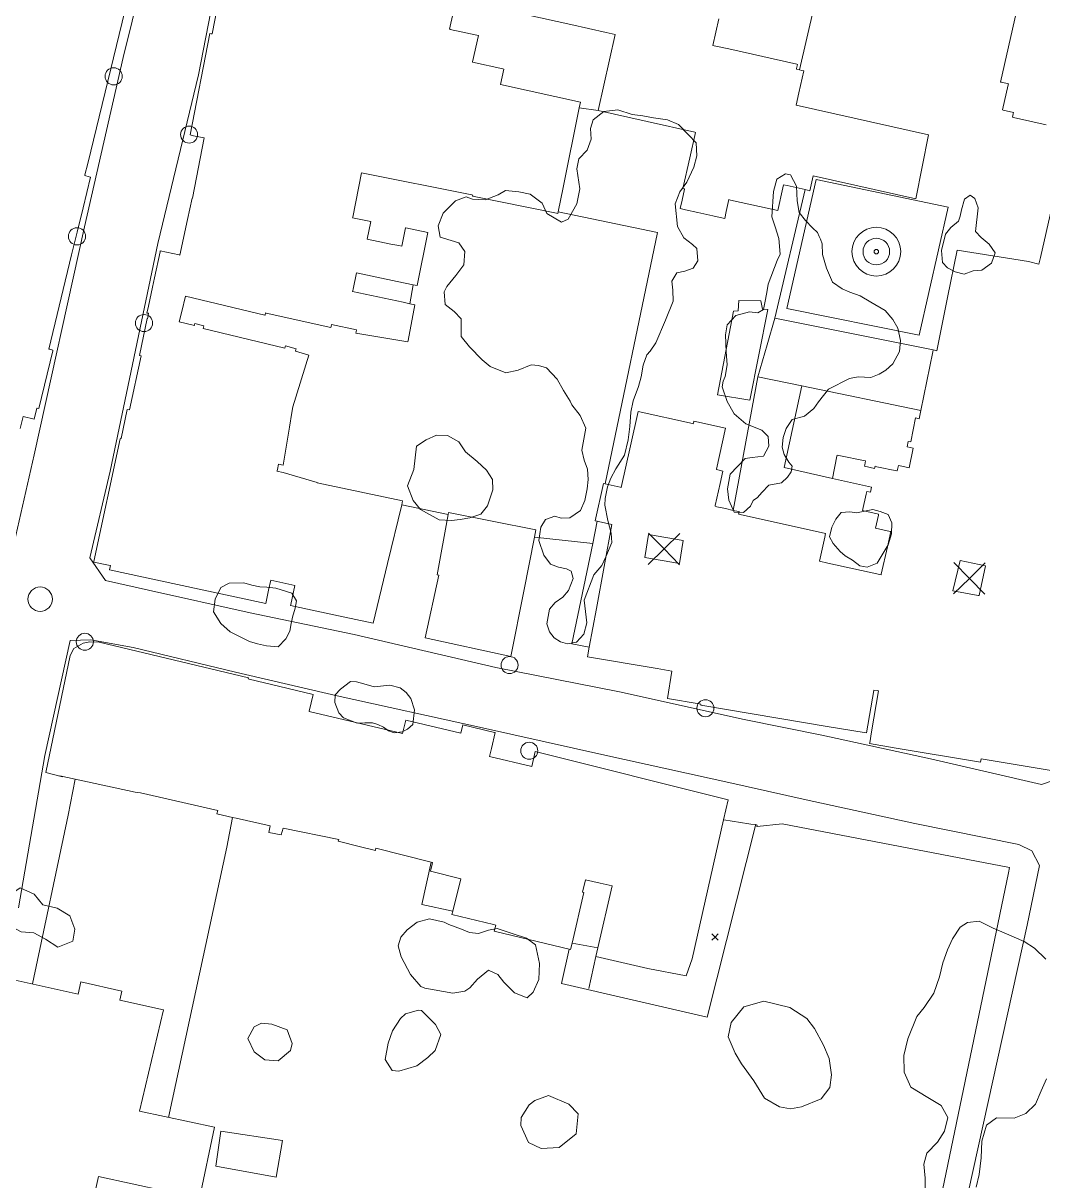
# Model space of a CAD drawing. Header units: metres. Extents: x 4652992 to 4879070, y 2074171 to 2309877.
# Drawn here: x 4653919.9 to 4654011.9, y 2307374.6 to 2307479.1 of the extents above; entities that cross this region are included whole.
import ezdxf

# ---------------------------------------------------------------- set-up
doc = ezdxf.new("R2010")
doc.units = ezdxf.units.M
doc.header["$MEASUREMENT"] = 0
doc.layers.get('0').update_dxf_attribs({"color": 4, "lineweight": 0})
for name, color, linetype, lineweight in [('Level 18', 5, 'Continuous', 0), ('Level 30', 5, 'Continuous', 0), ('Level 34', 4, 'Continuous', 0), ('Level 35', 4, 'Continuous', 0), ('Level 37', 3, 'Continuous', 0), ('Level 38', 3, 'Continuous', 0), ('Level 39', 9, 'Continuous', 0), ('Level 40', 1, 'Continuous', 0), ('Level 45', 9, 'Continuous', 0), ('Level 61', 4, 'Continuous', 0), ('Level 62', 4, 'Continuous', 0), ('Level 63', 3, 'Continuous', 0)]:
    doc.layers.add(name, color=color, linetype=linetype, lineweight=lineweight)

# ---------------------------------------------------------------- blocks, each defined once
blk = doc.blocks.new('POSTE')
at = {"color": 0, "linetype": 'ByBlock', "lineweight": -2}
blk.add_circle((0, 0), 0.770001, dxfattribs=at)
blk = doc.blocks.new('ANTENA')
at = {"color": 0, "linetype": 'ByBlock', "lineweight": -2, "ltscale": 10}
for radius in [2.2, 1.199999999999999, 0.2]:
    blk.add_circle((0, 0), radius, dxfattribs=at)
blk = doc.blocks.new('AL')
at = {"color": 0, "linetype": 'ByBlock', "lineweight": -2, "ltscale": 10}
blk.add_circle((0, 0), 1.100002, dxfattribs=at)
blk = doc.blocks.new('COTA')
at = {"color": 0, "linetype": 'ByBlock', "lineweight": -2, "ltscale": 10}
for p, q in [((-1.408457, 1.419522), (0, 0)), ((1.419522, 1.408457), (0, 0)), ((0, 0), (-1.419522, -1.408457)), ((0, 0), (1.408457, -1.419522))]:
    blk.add_line(p, q, dxfattribs=at)

msp = doc.modelspace()

# ---------------------------------------------------------------- linework, layer by layer
at = {"layer": 'Level 18', "color": 30}
for points in [[(4653931.397708, 2307485.929997, 1389.789232), (4653928.926415, 2307475.945988, 1390.143468), (4653925.448042, 2307460.675354, 1390.826048), (4653920.900483, 2307440.12224, 1391.665603), (4653918.941139, 2307431.514397, 1391.984392)], [(4653937.711984, 2307484.621246, 1389.783622), (4653935.70379, 2307474.392842, 1390.205478), (4653932.033229, 2307459.184622, 1390.870061), (4653927.740864, 2307438.634799, 1391.778289), (4653925.92067, 2307430.81043, 1392.021876), (4653927.342328, 2307428.779198, 1392.221377), (4653931.216917, 2307427.917189, 1392.535972), (4653940.380339, 2307425.863214, 1393.12295), (4653949.742442, 2307423.922995, 1393.486711), (4653962.514105, 2307420.931837, 1393.821384), (4653973.688264, 2307418.724735, 1393.857228), (4653984.920999, 2307416.251751, 1394.121351), (4653991.933311, 2307414.825622, 1394.219277), (4654001.713485, 2307412.702969, 1393.860265), (4654011.731055, 2307410.38208, 1393.680017), (4654013.571122, 2307411.005296, 1393.717704)], [(4654011.548126, 2307403.068242, 1394.130382), (4654010.870817, 2307404.393386, 1394.007417), (4654009.692147, 2307404.953081, 1394.036957), (4654000.32098, 2307406.866745, 1394.177976), (4653990.496069, 2307408.999108, 1394.309208), (4653983.545591, 2307410.551539, 1394.279273), (4653972.34733, 2307413.016934, 1394.044099), (4653961.041295, 2307415.552701, 1393.809771), (4653948.230826, 2307418.374532, 1393.60998), (4653939.039053, 2307420.525751, 1393.19598), (4653929.834811, 2307422.728006, 1392.618917), (4653926.003743, 2307423.434124, 1392.318595), (4653924.15043, 2307423.380876, 1392.278229), (4653921.861177, 2307412.98921, 1392.718623), (4653919.468683, 2307399.25937, 1393.285273)], [(4653993.06986, 2307317.732683, 1399.029663), (4653997.882727, 2307341.202971, 1397.629663), (4654004.257331, 2307369.598444, 1396.017163), (4654010.442095, 2307397.686935, 1394.304663), (4654011.548126, 2307403.068242, 1394.017163)]]:
    msp.add_polyline3d(points, dxfattribs=at)
at = {"layer": 'Level 30', "color": 1, "flags": 128}
for points, elevation in [([(4653979.431054, 2307432.386243), (4653976.302173, 2307432.919217), (4653975.951104, 2307430.858227), (4653979.079985, 2307430.325253), (4653979.431054, 2307432.386243)], 1395.7426), ([(4654004.408017, 2307430.575178), (4654003.747924, 2307427.846869), (4654006.02718, 2307427.415994), (4654006.098047, 2307427.413218), (4654006.678447, 2307430.098226), (4654004.408017, 2307430.575178)], 1395.2)]:
    msp.add_lwpolyline(points, dxfattribs=dict(at, elevation=elevation))
at = {"layer": 'Level 30', "color": 1}
for points in [[(4653930.132592, 2307484.504705, 1392.2515), (4653925.724941, 2307466.387581, 1393.0519), (4653925.474675, 2307465.358896, 1393.0974), (4653925.460317, 2307465.299876, 1393.1), (4653925.858542, 2307465.202993, 1393.1), (4653925.984241, 2307465.172413, 1393.1), (4653925.309119, 2307462.397405, 1393.2073), (4653924.77434, 2307460.199261, 1393.2924), (4653924.275286, 2307458.147956, 1393.3717), (4653922.210279, 2307449.659995, 1393.7), (4653922.310185, 2307449.635689, 1393.7262), (4653922.591396, 2307449.567274, 1393.8), (4653922.574655, 2307449.49846, 1393.8), (4653921.311326, 2307444.3057, 1393.8), (4653921.309597, 2307444.298593, 1393.8), (4653921.166318, 2307444.333451, 1393.8877), (4653921.146162, 2307444.338354, 1393.9), (4653920.900351, 2307443.327979, 1394.1), (4653919.905688, 2307443.569967, 1399.4), (4653919.646689, 2307442.505384, 1399.4)], [(4654012.144858, 2307469.87805, 1393.6503), (4654009.207547, 2307470.543701, 1393.5463), (4654009.105223, 2307470.56689, 1393.5426), (4654009.176817, 2307470.882811, 1393.5426), (4654009.204994, 2307471.007151, 1393.5426), (4654008.279693, 2307471.216842, 1393.4481), (4654008.226418, 2307471.228915, 1393.4426), (4654008.737654, 2307473.484837, 1393.4426), (4654008.75749, 2307473.572368, 1393.4426), (4654008.121887, 2307473.716408, 1393.4426), (4654008.034471, 2307473.736218, 1393.4426), (4654010.420998, 2307484.267215, 1393.4426)], [(4653958.907751, 2307481.008222, 1393.1426), (4653958.468081, 2307479.040076, 1393.1426), (4653958.349358, 2307478.508625, 1393.1426), (4653958.395598, 2307478.498296, 1393.1391), (4653958.421758, 2307478.492452, 1393.1371), (4653960.800811, 2307477.960988, 1392.9541), (4653960.949966, 2307477.927668, 1392.9426), (4653960.420267, 2307475.556511, 1393.4382), (4653960.415573, 2307475.535502, 1393.4426), (4653963.166718, 2307474.920916, 1393.3458), (4653963.25551, 2307474.901081, 1393.3426), (4653962.949275, 2307473.530246, 1396.0961), (4653970.146998, 2307471.922325, 1396.0426), (4653970.044463, 2307471.412764, 1396.0426), (4653968.596174, 2307464.2153, 1396.0426), (4653968.157389, 2307462.034701, 1396.0426), (4653968.127768, 2307461.887496, 1396.0426), (4653967.986899, 2307461.915842, 1396.0445), (4653960.432418, 2307463.43597, 1396.1426), (4653960.453769, 2307463.542075, 1393.8426), (4653960.364035, 2307463.560131, 1393.8373), (4653950.423697, 2307465.560347, 1393.2426), (4653949.618941, 2307461.561005, 1393.2426), (4653949.607553, 2307461.504407, 1393.2426), (4653951.247988, 2307461.174316, 1393.0426), (4653950.922681, 2307459.55766, 1393.1426), (4653953.047508, 2307459.130098, 1393.3459), (4653953.768913, 2307458.984935, 1393.4149), (4653954.058464, 2307458.926671, 1393.4426), (4653954.150689, 2307459.384998, 1393.4426), (4653954.392693, 2307460.587666, 1393.4426), (4653954.406244, 2307460.584939, 1393.444), (4653956.403999, 2307460.182947, 1393.6426), (4653955.437486, 2307455.379731, 1393.6426), (4653955.076347, 2307455.455162, 1393.636013), (4653953.63382, 2307455.756459, 1393.6097), (4653949.964163, 2307456.522931, 1393.5426), (4653949.659632, 2307455.064917, 1393.8878), (4653949.631249, 2307454.929029, 1393.92), (4653949.611278, 2307454.833413, 1393.9426), (4653954.167902, 2307453.881682, 1394.0517), (4653954.776272, 2307453.738661, 1394.0796), (4653955.220722, 2307453.634182, 1394.0426), (4653954.608227, 2307450.41738, 1394.0426), (4653954.586218, 2307450.301818, 1394.0426), (4653949.896948, 2307451.095974, 1393.9426), (4653949.92247, 2307451.220731, 1393.8983), (4653949.954564, 2307451.377609, 1393.8426), (4653947.706421, 2307451.877395, 1394.1426), (4653947.665373, 2307451.692751, 1394.1426), (4653947.646622, 2307451.608407, 1394.1426), (4653941.828817, 2307452.901766, 1394.9321), (4653941.751644, 2307452.918922, 1394.9426), (4653941.711354, 2307452.751417, 1394.9426), (4653941.702371, 2307452.714068, 1394.9426), (4653934.538564, 2307454.43718, 1393.9426), (4653934.201589, 2307453.036216, 1393.9426), (4653933.980725, 2307452.117976, 1393.9426), (4653935.344005, 2307451.790066, 1395.7426), (4653935.354566, 2307451.833974, 1395.7426), (4653935.382123, 2307451.948539, 1395.7426), (4653936.198, 2307451.752296, 1395.7426), (4653936.196398, 2307451.745636, 1395.7426), (4653936.141131, 2307451.515866, 1395.7426), (4653943.506149, 2307449.744356, 1395.5426), (4653943.537686, 2307449.84883, 1395.5426), (4653943.570543, 2307449.957677, 1395.5426), (4653944.512883, 2307449.673219, 1395.5426), (4653944.494841, 2307449.613451, 1395.5426), (4653944.450818, 2307449.467613, 1395.5426), (4653945.661665, 2307449.102102, 1395.6), (4653944.231856, 2307444.455784, 1394.5426), (4653944.140035, 2307443.938509, 1394.5426), (4653943.906311, 2307442.621809, 1394.5426), (4653943.359344, 2307439.178637, 1395), (4653942.938131, 2307439.277935, 1395.0426), (4653942.826498, 2307438.804399, 1395.0426), (4653942.797891, 2307438.683052, 1395.0426), (4653942.791147, 2307438.654442, 1395.0426), (4653943.336485, 2307438.525882, 1395.0426), (4653946.41696, 2307437.626952, 1395.0426), (4653946.410954, 2307437.598571, 1396.2426), (4653954.12053, 2307435.96713, 1396.3), (4653954.036642, 2307435.619887, 1396.298449), (4653952.751623, 2307430.300706, 1396.2747), (4653951.455787, 2307424.936755, 1396.2507), (4653948.353354, 2307425.602293, 1396.2891), (4653944.024321, 2307426.530962, 1396.3426), (4653944.043986, 2307426.62263, 1396.287), (4653944.412748, 2307428.341631, 1395.2426), (4653942.231182, 2307428.809623, 1395.2426), (4653942.040648, 2307427.921444, 1395.1579), (4653941.781415, 2307426.713016, 1395.0426), (4653933.829071, 2307428.418963, 1395.0426), (4653927.693821, 2307429.735105, 1395.0426), (4653927.777358, 2307430.124517, 1394.6426), (4653927.607998, 2307430.160849, 1394.6426), (4653926.277573, 2307430.446253, 1394.6426), (4653926.289568, 2307430.502166, 1394.6426), (4653928.662798, 2307441.565076, 1394.7426), (4653928.671601, 2307441.606113, 1394.7426), (4653928.675502, 2307441.605276, 1394.7019), (4653928.729025, 2307441.593794, 1394.1426), (4653929.290235, 2307444.209902, 1394.1426), (4653929.483819, 2307444.168374, 1394.1426), (4653930.531121, 2307449.050413, 1394.1426), (4653930.381367, 2307449.082538, 1394.1426), (4653931.093348, 2307452.401469, 1394.1426), (4653931.114357, 2307452.396962, 1393.1426), (4653931.217073, 2307452.875774, 1393.1426), (4653931.163352, 2307452.887298, 1393.1426), (4653931.064278, 2307452.908552, 1393.1426), (4653931.195262, 2307453.519139, 1393.1426), (4653931.566492, 2307455.249644, 1393.1426), (4653931.746262, 2307456.087648, 1393.1426), (4653932.250101, 2307458.436315, 1393.1426), (4653932.265102, 2307458.506244, 1393.1426), (4653933.967559, 2307458.14103, 1393.8149), (4653934.037843, 2307458.125953, 1393.8426), (4653934.730769, 2307461.356058, 1393.8426), (4653935.139961, 2307463.263523, 1393.8426), (4653935.165157, 2307463.258624, 1393.2426), (4653936.22662, 2307468.717316, 1393.1426), (4653935.263542, 2307468.90459, 1392.9915), (4653934.951811, 2307468.965207, 1392.9426), (4653936.732997, 2307478.125151, 1392.9426), (4653936.864405, 2307478.099598, 1392.5061), (4653936.943698, 2307478.084179, 1392.2426), (4653938.063168, 2307483.841179, 1392.2426)], [(4653982.636811, 2307479.430251, 1392.7426), (4653982.100036, 2307477.047756, 1393.9426), (4653982.22027, 2307477.020667, 1393.9426), (4653983.528286, 2307476.725972, 1393.9426), (4653989.671838, 2307475.341833, 1393.9426), (4653989.737012, 2307475.327149, 1393.9426), (4653989.652099, 2307474.950258, 1393.9426), (4653989.641976, 2307474.905329, 1393.9426), (4653989.914579, 2307474.843911, 1393.901662), (4653990.117429, 2307474.798209, 1393.8712), (4653990.307227, 2307474.755448, 1393.8426), (4653989.861777, 2307472.778303, 1394.0984), (4653989.61044, 2307471.662733, 1394.2426), (4654001.55031, 2307468.972687, 1394.3), (4654000.403157, 2307463.213876, 1394), (4653991.130788, 2307465.270218, 1394.0056), (4653990.833659, 2307463.940148, 1393.8426), (4653990.404997, 2307464.035908, 1393.951212), (4653988.795964, 2307464.395355, 1394.3589), (4653988.465467, 2307464.469185, 1394.4426), (4653988.406351, 2307464.204559, 1394.4769), (4653987.947334, 2307462.149806, 1394.7426), (4653983.686951, 2307463.101545, 1394.3554), (4653983.546697, 2307463.132877, 1394.3426), (4653983.305662, 2307462.053903, 1394.1519), (4653983.167692, 2307461.436292, 1394.0426), (4653983.030439, 2307461.466954, 1394.0324), (4653982.081412, 2307461.67896, 1393.9615), (4653980.734011, 2307461.979959, 1393.8608), (4653979.623159, 2307462.228116, 1393.7778), (4653979.152006, 2307462.333368, 1393.7426), (4653979.319449, 2307463.082916, 1393.7426), (4653979.545097, 2307464.093008, 1393.7426), (4653979.495118, 2307464.104173, 1394.199), (4653979.402725, 2307464.124813, 1395.0426), (4653980.022062, 2307466.897223, 1394.6059), (4653980.537222, 2307469.203295, 1394.2426), (4653980.460371, 2307469.220463, 1394.2365), (4653976.164419, 2307470.180148, 1393.8945), (4653971.744199, 2307471.167594, 1393.5426), (4653973.277981, 2307478.033441, 1394.9426), (4653972.477629, 2307478.212234, 1394.9426), (4653969.292265, 2307478.923822, 1394.9426), (4653965.31035, 2307479.813354, 1394.9426)], [(4654012.599897, 2307411.642219, 1396.7426), (4654006.282301, 2307412.70705, 1396.7426), (4654006.227687, 2307412.383031, 1398.9426), (4653998.453675, 2307413.693342, 1398.9426), (4653996.234149, 2307414.067443, 1398.9426), (4653996.246239, 2307414.139171, 1398.9426), (4653996.411504, 2307415.119684, 1398.9426), (4653997.03584, 2307418.823836, 1398.9426), (4653996.913269, 2307418.844495, 1398.9426), (4653996.613156, 2307418.89508, 1398.9426), (4653996.60722, 2307418.859865, 1398.9426), (4653995.961004, 2307415.025894, 1398.9426), (4653995.751232, 2307415.061251, 1398.9398), (4653992.59557, 2307415.593138, 1398.8977), (4653980.998483, 2307417.547828, 1398.7426), (4653981.012803, 2307417.63279, 1398.3426), (4653980.855081, 2307417.659374, 1398.3426), (4653977.992154, 2307418.141921, 1398.3426), (4653978.407106, 2307420.603816, 1395.9), (4653977.063746, 2307420.830239, 1395.7426), (4653970.790187, 2307421.887648, 1395.8), (4653970.95251, 2307422.765248, 1395.781069), (4653971.59791, 2307426.254613, 1395.7058), (4653972.998064, 2307433.82456, 1395.5426), (4653971.775774, 2307434.095689, 1398.0389), (4653971.673863, 2307434.118295, 1398.247023), (4653971.480164, 2307434.161262, 1398.6426), (4653972.227894, 2307437.532142, 1398.6426), (4653972.378048, 2307437.498835, 1398.352085), (4653973.749204, 2307437.194684, 1395.6992), (4653973.83013, 2307437.176733, 1395.5426), (4653974.664984, 2307440.940382, 1395.3777), (4653975.348515, 2307444.021842, 1395.2426), (4653980.267274, 2307442.93076, 1395.0449), (4653980.324128, 2307442.918149, 1395.0426), (4653980.365638, 2307443.105281, 1395.0426), (4653980.374254, 2307443.144123, 1395.0426), (4653983.239628, 2307442.508525, 1395.0426), (4653982.420987, 2307438.817966, 1395.5373), (4653982.412217, 2307438.778431, 1395.5426), (4653982.983785, 2307438.651645, 1395.5426), (4653983.001567, 2307438.64705, 1395.5426), (4653982.751345, 2307437.519014, 1395.5426), (4653982.313873, 2307435.546824, 1395.5426), (4653982.296843, 2307435.470049, 1395.5426), (4653982.46627, 2307435.432466, 1395.7691), (4653983.243925, 2307435.259966, 1396.8087), (4653983.924436, 2307435.109015, 1397.718441), (4653984.267076, 2307435.03301, 1398.1765), (4653984.466175, 2307434.988846, 1398.4426), (4653984.424924, 2307434.802879, 1398.9187), (4653984.414185, 2307434.754467, 1399.0426), (4653992.139982, 2307433.040726, 1399.0426), (4653992.257769, 2307433.014598, 1399.0426), (4653992.182643, 2307432.675918, 1398.6363), (4653991.703059, 2307430.513883, 1396.0426), (4653992.454978, 2307430.347092, 1395.9481), (4653997.1401, 2307429.307836, 1395.3591), (4653997.271271, 2307429.278739, 1395.3426), (4653997.286959, 2307429.349459, 1395.3408), (4653997.833317, 2307431.812524, 1395.2779), (4653998.13894, 2307433.190317, 1395.2426), (4653998.084658, 2307433.202358, 1395.2348), (4653996.762604, 2307433.495616, 1395.0426), (4653997.024927, 2307434.678205, 1395.0426), (4653997.045154, 2307434.769394, 1395.0426), (4653997.033489, 2307434.771982, 1395.0394), (4653995.602021, 2307435.089511, 1394.6426), (4653995.927695, 2307436.557695, 1394.6426), (4653995.956022, 2307436.685398, 1394.6426), (4653995.986217, 2307436.82152, 1394.6426), (4653996.305005, 2307436.750806, 1394.6426), (4653996.401427, 2307437.185493, 1394.5426), (4653992.873864, 2307437.967979, 1394.5914), (4653992.873895, 2307437.968131, 1394.591397), (4653993.282517, 2307439.98643, 1394.5426), (4653993.304325, 2307440.094149, 1394.5426), (4653993.900268, 2307439.973496, 1394.5426), (4653995.366299, 2307439.676685, 1394.5426), (4653995.863056, 2307439.576112, 1394.5426), (4653995.791485, 2307439.222601, 1394.5426), (4653995.763443, 2307439.084098, 1394.5426), (4653996.686345, 2307438.897248, 1394.5426), (4653996.722998, 2307439.078287, 1394.5426), (4653996.88162, 2307439.046173, 1394.5426), (4653997.630372, 2307438.894581, 1394.5426), (4653997.916195, 2307438.836714, 1394.5426), (4653998.686683, 2307438.680722, 1394.5426), (4653998.730697, 2307438.67181, 1394.5426), (4653998.805697, 2307439.042254, 1394.5426), (4653998.827323, 2307439.14907, 1394.5426), (4653999.132927, 2307439.087197, 1394.6051), (4653999.806033, 2307438.950921, 1394.7426), (4654000.163107, 2307440.714606, 1394.7426), (4653999.618842, 2307440.824797, 1394.4426), (4653999.718874, 2307441.318882, 1394.4426), (4653999.939299, 2307441.274255, 1394.4426), (4654000.377938, 2307443.44081, 1394.4426), (4654000.705239, 2307443.374545, 1394.4426), (4654000.857743, 2307444.127805, 1394.4426), (4654001.92348, 2307449.391772, 1394.4426), (4654001.960097, 2307449.572634, 1394.4426), (4654001.960182, 2307449.573055, 1394.4426), (4654002.204885, 2307449.523513, 1394.8115), (4654002.291867, 2307449.505902, 1394.9426), (4654003.261861, 2307454.29697, 1394.9426), (4654004.128498, 2307458.577526, 1394.9426), (4654010.562826, 2307457.540401, 1395.3426), (4654011.497672, 2307457.328547, 1394.1472), (4654011.501254, 2307457.327735, 1394.1426), (4654011.637034, 2307457.926887, 1394.1339), (4654013.019355, 2307464.026636, 1394.0445)], [(4653987.043435, 2307453.225733, 1393.9914), (4653985.439235, 2307445.034352, 1394.4914), (4653982.511121, 2307445.540919, 1394.0914), (4653983.945339, 2307453.077294, 1393.8914), (4653984.382183, 2307453.100602, 1393.8914), (4653984.451606, 2307454.049078, 1393.8914), (4653986.431327, 2307454.019905, 1393.8914), (4653986.576465, 2307453.267136, 1393.8914), (4653987.043435, 2307453.225733, 1393.9914)], [(4653965.040763, 2307427.808421, 1396.6), (4653963.892893, 2307421.928142, 1396.3), (4653956.141845, 2307423.611595, 1396.3), (4653957.388471, 2307429.274491, 1396.5), (4653957.246827, 2307429.301235, 1396.5), (4653958.222707, 2307434.723438, 1396.306615), (4653958.25609, 2307434.908923, 1396.3), (4653966.13925, 2307433.345309, 1396.3), (4653966.00924, 2307432.689995, 1396.335507), (4653965.040763, 2307427.808421, 1396.6)], [(4653945.690042, 2307416.961398, 1396.5426), (4653954.120504, 2307414.965419, 1396.5426), (4653954.40827, 2307416.180864, 1399.4426), (4653959.365409, 2307415.007222, 1399.3426), (4653959.542722, 2307415.756143, 1396.6426), (4653962.398084, 2307415.080113, 1396.6426), (4653962.473648, 2307415.062223, 1396.6426), (4653962.130056, 2307413.610984, 1396.6426), (4653961.965666, 2307412.916646, 1396.6426), (4653965.766426, 2307412.016786, 1399.4426), (4653966.086087, 2307413.366943, 1399.4426), (4653983.470174, 2307408.98234, 1399.3), (4653983.066479, 2307407.204023, 1399.3), (4653983.066475, 2307407.204005, 1399.3), (4653980.220627, 2307394.66777, 1399.3), (4653979.69299, 2307393.121961, 1399.7), (4653976.235781, 2307393.771283, 1399.7), (4653971.542903, 2307394.856712, 1399.7), (4653971.542882, 2307394.856717, 1399.7), (4653971.729951, 2307395.658151, 1399.667617), (4653973.02983, 2307401.227051, 1399.4426), (4653971.946647, 2307401.479885, 1399.5766), (4653970.603652, 2307401.793352, 1399.7426), (4653970.34076, 2307400.663002, 1399.8426), (4653970.460981, 2307400.63494, 1401.6426), (4653969.394995, 2307396.068074, 1401.6426), (4653969.260707, 2307395.492761, 1401.6426), (4653962.382146, 2307397.156789, 1402), (4653962.511259, 2307397.690502, 1397.5426), (4653962.301999, 2307397.741126, 1397.5426), (4653962.301239, 2307397.746663, 1397.7), (4653958.57211, 2307398.652016, 1397.7), (4653958.647398, 2307398.950716, 1397.639074), (4653959.384484, 2307401.87506, 1397.0426), (4653956.630462, 2307402.569217, 1397.0426), (4653956.785969, 2307403.18618, 1399.9957), (4653956.825306, 2307403.342246, 1400.7426), (4653956.695249, 2307403.375027, 1400.7426), (4653951.719896, 2307404.629074, 1400.7426), (4653951.676567, 2307404.457169, 1397.686), (4653951.666029, 2307404.41536, 1396.9426), (4653950.334772, 2307404.750906, 1396.9426), (4653948.310458, 2307405.261138, 1396.9426), (4653948.360542, 2307405.41654, 1397), (4653943.351702, 2307406.426708, 1397), (4653943.172922, 2307405.845095, 1397), (4653942.056831, 2307406.054934, 1397), (4653942.169971, 2307406.648911, 1397), (4653939.120498, 2307407.331016, 1397), (4653938.775147, 2307407.408264, 1397), (4653937.375124, 2307407.721421, 1397), (4653937.470838, 2307408.045276, 1397), (4653930.492664, 2307409.631042, 1397), (4653929.989311, 2307409.692609, 1398.4), (4653924.582175, 2307410.857399, 1398.320071), (4653923.224409, 2307411.149885, 1398.3), (4653923.452083, 2307411.077639, 1395.7), (4653921.956055, 2307411.461807, 1395.7), (4653924.139043, 2307422.017151, 1395.7), (4653924.462753, 2307422.641506, 1395.7), (4653925.306999, 2307423.133487, 1395.7), (4653925.9109, 2307423.259544, 1395.7), (4653926.752954, 2307423.203651, 1395.7), (4653940.22552, 2307420.013914, 1395.7), (4653940.197768, 2307419.896694, 1396.3426), (4653940.276781, 2307419.877987, 1396.3426), (4653944.42449, 2307418.895984, 1396.3426), (4653946.056585, 2307418.509573, 1396.3426), (4653945.876223, 2307417.747774, 1396.4411), (4653945.700168, 2307417.004167, 1396.5371), (4653945.690042, 2307416.961398, 1396.5426)], [(4653922.540064, 2307355.814319, 1398.638346), (4653922.729092, 2307356.6634, 1398.638346), (4653923.217931, 2307356.554571, 1398.638346), (4653923.432084, 2307357.516511, 1398.575846), (4653922.827468, 2307357.651114, 1398.575846), (4653926.695048, 2307375.023613, 1398.475846), (4653935.81112, 2307373.046644, 1398.438346), (4653937.160679, 2307379.472243, 1397.657096), (4653930.401364, 2307380.898203, 1397.400846), (4653932.559233, 2307390.04487, 1397.250846), (4653928.610846, 2307390.923886, 1397.244596), (4653928.794858, 2307391.750436, 1397.069596), (4653925.104588, 2307392.571988, 1397.657096), (4653924.86106, 2307391.478104, 1398.219596), (4653919.18304, 2307392.742182, 1397.775846), (4653916.101959, 2307378.9025, 1397.894596), (4653916.838777, 2307378.738465, 1398.169596), (4653914.888163, 2307369.976642, 1398.169596), (4653913.337311, 2307370.321903, 1398.044596), (4653910.732795, 2307358.62287, 1398.150846), (4653912.327554, 2307358.267834, 1398.394596), (4653912.289387, 2307358.096392, 1398.394596), (4653922.540064, 2307355.814319, 1398.638346)]]:
    msp.add_polyline3d(points, dxfattribs=at)
msp.add_3dface([(4653942.708703, 2307374.94507, 1397.782096), (4653937.274731, 2307375.954994, 1397.700846), (4653937.740131, 2307379.096995, 1397.700846), (4653943.294288, 2307378.261481, 1397.700846)], dxfattribs=at)
at = {"layer": 'Level 35'}
for p, q in [((4653989.914579, 2307474.843911, 1393.523043), (4653991.217942, 2307480.548369, 1393.363739)), ((4653970.044463, 2307471.412764, 1393.791429), (4653971.744199, 2307471.167594, 1393.791429)), ((4653954.776272, 2307453.738661, 1393.591429), (4653955.076347, 2307455.455162, 1393.591429)), ((4653954.036642, 2307435.619887, 1395.591429), (4653958.222707, 2307434.723438, 1395.591429)), ((4653924.582175, 2307410.857399, 1395.991428), (4653923.950262, 2307407.603628, 1395.991428)), ((4653920.747352, 2307392.393924, 1396.182095), (4653923.950262, 2307407.603628, 1395.807095)), ((4653969.394995, 2307396.068074, 1399.191428), (4653971.729951, 2307395.658151, 1399.191428))]:
    msp.add_line(p, q, dxfattribs=at)
at = {"layer": 'Level 35', "flags": 128}
for points, elevation in [([(4654000.857743, 2307444.127805), (4653990.124474, 2307446.341053), (4653986.161421, 2307447.155501), (4653983.924436, 2307435.109015)], 1394.8914), ([(4653958.647398, 2307398.950716), (4653955.852256, 2307399.55601), (4653956.695249, 2307403.375027)], 1396.891429)]:
    msp.add_lwpolyline(points, dxfattribs=dict(at, elevation=elevation))
at = {"layer": 'Level 35'}
msp.add_polyline3d([(4653969.138631, 2307395.522293, 1399.590879), (4653968.455816, 2307392.430381, 1399.569596), (4653981.591767, 2307389.393191, 1398.275846), (4653985.973535, 2307406.797248, 1396.757096)], dxfattribs=at)
at = {"layer": 'Level 37'}
for p, q in [((4653971.258352, 2307432.123575, 1395.069335), (4653966.00924, 2307432.689995, 1395.245114)), ((4653938.270886, 2307404.722718, 1396.591429), (4653938.775147, 2307407.408264, 1395.914535)), ((4653933.014226, 2307380.346987, 1397.057096), (4653938.270887, 2307404.722718, 1396.307096)), ((4653995.720537, 2307339.92096, 1400.119596), (4654008.763461, 2307402.419688, 1396.007096))]:
    msp.add_line(p, q, dxfattribs=at)
msp.add_polyline3d([(4653986.060809, 2307406.590185, 1395.691428), (4653986.095361, 2307406.593882, 1395.691428), (4653988.355549, 2307406.835718, 1395.691428), (4654008.848728, 2307402.878909, 1395.888131), (4654008.763461, 2307402.419689, 1396.007096)], dxfattribs=at)
at = {"layer": 'Level 38', "elevation": 1394.391429, "flags": 128}
msp.add_lwpolyline([(4654003.328432, 2307462.456184), (4654000.699383, 2307450.895906), (4653988.775764, 2307453.303096), (4653991.420344, 2307464.937232), (4654003.328432, 2307462.456184)], dxfattribs=at)
at = {"layer": 'Level 38', "extrusion": (0.0081290284900834, 0.0130697224712509, 0.9998815436092078), "elevation": 69383.787798, "flags": 128}
msp.add_lwpolyline([(4653836.829991, 2306739.770126), (4653822.558208, 2306742.634217), (4653825.276046, 2306754.234635)], dxfattribs=at)
at = {"layer": 'Level 38', "extrusion": (0.0026988508592169, 0.0129129879296331, 0.9999129816872911), "elevation": 43751.165428, "flags": 128}
msp.add_lwpolyline([(4653951.660695, 2307064.894647), (4653956.383144, 2307087.563438), (4653947.440876, 2307089.432559)], dxfattribs=at)
at = {"layer": 'Level 38', "extrusion": (-0.9583631161164433, 0.2837657187874729, 0.0318928598374205), "elevation": -3805389.7923, "flags": 128}
msp.add_lwpolyline([(-3533811.648012, 122822.135137), (-3533814.640505, 122821.434781), (-3533817.145232, 122821.034578)], dxfattribs=at)
at = {"layer": 'Level 38', "extrusion": (-0.0090212735939832, -0.038763719855939, 0.999207681438485), "elevation": -130036.335534, "flags": 128}
msp.add_lwpolyline([(4009838.958355, 3299727.817779), (4009834.493971, 3299727.817779), (4009834.382627, 3299735.35554)], dxfattribs=at)
at = {"layer": 'Level 38', "extrusion": (0.0024470559809235, 0.0129654473282613, 0.9999129507575168), "elevation": 42700.365759, "flags": 128}
msp.add_lwpolyline([(4653953.601565, 2307063.055962), (4653952.020192, 2307063.354451), (4653953.907705, 2307072.415076), (4653954.323281, 2307074.409964)], dxfattribs=at)
at = {"layer": 'Level 40', "color": 3}
for points in [[(4653970.653288, 2307442.531357, 1395.305782), (4653970.13606, 2307443.668569, 1395.605782), (4653969.3935, 2307444.616887, 1395.905782), (4653969.218372, 2307444.957586, 1396.505782), (4653968.636433, 2307445.912686, 1396.505782), (4653968.068585, 2307446.941953, 1396.505782), (4653967.109478, 2307447.966235, 1397.105782), (4653966.387036, 2307448.179833, 1397.105782), (4653965.710021, 2307448.231343, 1397.105782), (4653964.551859, 2307447.760032, 1397.105782), (4653963.435917, 2307447.510918, 1397.105782), (4653962.018881, 2307448.086314, 1397.105782), (4653961.293057, 2307448.684313, 1397.105782), (4653960.145834, 2307449.865454, 1396.205782), (4653959.401606, 2307450.775118, 1396.205782), (4653959.409411, 2307451.619166, 1396.205782), (4653959.403091, 2307452.389022, 1396.205782), (4653958.764043, 2307453.048211, 1396.205782), (4653957.963249, 2307453.661212, 1396.205782), (4653957.879973, 2307454.830029, 1396.205782), (4653958.118666, 2307455.296289, 1395.305782), (4653958.922083, 2307456.298575, 1395.305782), (4653959.637415, 2307457.240533, 1395.305782), (4653959.715962, 2307458.457191, 1395.305782), (4653959.178214, 2307459.251972, 1395.305782), (4653957.802402, 2307459.666974, 1395.305782), (4653957.5054, 2307459.735508, 1394.705782), (4653957.319628, 2307460.772409, 1394.705782), (4653957.768138, 2307461.92007, 1394.705782), (4653958.896522, 2307463.01566, 1394.705782), (4653959.847334, 2307463.374443, 1394.705782), (4653960.424875, 2307463.187742, 1394.705782), (4653961.56257, 2307463.125805, 1394.705782), (4653962.721755, 2307463.582274, 1395.305782), (4653963.4073, 2307463.973704, 1395.905782), (4653964.602298, 2307463.823651, 1395.905782), (4653965.635489, 2307463.627437, 1395.905782), (4653966.703198, 2307462.809622, 1395.905782), (4653967.138155, 2307461.881346, 1395.905782), (4653968.450523, 2307461.109318, 1395.305782), (4653969.03818, 2307461.382494, 1395.305782), (4653969.837848, 2307462.769596, 1395.305782), (4653970.092282, 2307464.106293, 1395.305782), (4653969.834931, 2307465.916804, 1394.405782), (4653970.004795, 2307466.809174, 1394.405782), (4653970.766258, 2307467.589089, 1394.405782), (4653971.112313, 2307468.602025, 1394.405782), (4653971.06032, 2307469.536512, 1394.405782), (4653971.28996, 2307470.340397, 1394.405782), (4653972.273179, 2307471.077999, 1394.405782), (4653973.526955, 2307471.224774, 1394.405782), (4653974.829442, 2307470.822971, 1394.405782), (4653975.788786, 2307470.691688, 1395.005782), (4653976.748875, 2307470.509092, 1395.005782), (4653978.018426, 2307470.3446, 1395.005782), (4653979.009828, 2307469.925172, 1395.005782), (4653979.902253, 2307468.985888, 1395.005782), (4653980.57732, 2307468.243978, 1395.905782), (4653980.660577, 2307467.075464, 1395.905782), (4653980.389299, 2307466.051182, 1395.905782), (4653979.75253, 2307464.71209, 1395.905782), (4653979.12667, 2307463.831963, 1395.905782), (4653978.693773, 2307462.761434, 1395.905782), (4653978.916748, 2307460.720929, 1395.905782), (4653979.484762, 2307459.690852, 1395.905782), (4653980.260652, 2307459.097865, 1396.805782), (4653980.64604, 2307458.71774, 1396.805782), (4653980.74327, 2307457.624929, 1396.805782), (4653980.307862, 2307456.940167, 1396.805782), (4653979.574754, 2307456.695589, 1396.805782), (4653978.855704, 2307456.52507, 1396.805782), (4653978.406148, 2307455.766178, 1396.805782), (4653978.486123, 2307454.983545, 1396.805782), (4653978.52382, 2307453.978694, 1396.805782), (4653977.817398, 2307452.270737, 1396.805782), (4653976.966824, 2307450.206256, 1396.805782), (4653976.443561, 2307449.461168, 1396.805782), (4653976.152147, 2307449.132634, 1396.805782), (4653975.821608, 2307448.19747, 1396.805782), (4653975.624263, 2307447.16029, 1396.805782), (4653975.381458, 2307446.285217, 1396.805782), (4653974.906763, 2307444.993499, 1396.805782), (4653974.709404, 2307443.956256, 1396.805782), (4653974.617059, 2307442.668833, 1396.805782), (4653974.465154, 2307441.469429, 1396.805782), (4653974.123641, 2307440.075604, 1396.805782), (4653973.354258, 2307438.839453, 1396.805782), (4653972.890422, 2307438.006026, 1396.805782), (4653972.588, 2307437.218806, 1396.805782), (4653972.390604, 2307436.181404, 1396.805782), (4653972.351471, 2307435.574665, 1396.805782), (4653972.613468, 2307434.186609, 1397.105782), (4653972.931572, 2307433.052247, 1397.105782), (4653972.997439, 2307432.195761, 1397.105782), (4653972.449247, 2307430.918183, 1397.105782), (4653972.073323, 2307430.145144, 1397.105782), (4653971.374659, 2307429.279575, 1397.105782), (4653970.50635, 2307427.000964, 1396.205782), (4653970.617831, 2307425.980894, 1396.205782), (4653970.729311, 2307424.960826, 1396.205782), (4653970.457947, 2307423.936166, 1396.205782), (4653969.786433, 2307423.21754, 1396.205782), (4653968.992449, 2307423.059955, 1396.205782), (4653968.342772, 2307423.259397, 1396.205782), (4653967.795066, 2307423.593312, 1396.205782), (4653967.363461, 2307424.135895, 1396.205782), (4653967.121727, 2307424.873225, 1396.205782), (4653967.375869, 2307426.208664, 1396.205782), (4653967.871732, 2307426.806746, 1396.205782), (4653968.574726, 2307427.288841, 1396.205782), (4653969.070549, 2307427.88688, 1396.205782), (4653969.503555, 2307428.957858, 1396.205782), (4653969.321486, 2307429.607044, 1396.205782), (4653968.90721, 2307429.839, 1396.205782), (4653968.169666, 2307429.97832, 1396.205782), (4653967.460327, 2307430.26602, 1396.205782), (4653966.849792, 2307431.073049, 1396.205782), (4653966.411839, 2307432.385484, 1396.205782), (4653966.582376, 2307433.604695, 1395.305782), (4653967.019238, 2307434.291757, 1395.305782), (4653967.84271, 2307434.597865, 1395.305782), (4653968.419459, 2307434.411876, 1395.305782), (4653969.186311, 2307434.420827, 1395.305782), (4653970.154204, 2307435.084362, 1395.305782), (4653970.559519, 2307436.008131, 1395.305782), (4653970.757414, 2307437.048054, 1395.305782), (4653970.839052, 2307437.879092, 1395.305782), (4653970.78713, 2307438.812343, 1395.305782), (4653970.48539, 2307439.638956, 1395.305782), (4653970.271633, 2307440.525885, 1395.305782), (4653970.653288, 2307442.531357, 1395.305782)], [(4653991.970288, 2307458.181947, 1395.305782), (4653992.348588, 2307456.956701, 1395.305782), (4653992.874373, 2307455.703479, 1395.305782), (4653993.748369, 2307455.076223, 1395.305782), (4653994.457545, 2307454.787832, 1395.305782), (4653995.387896, 2307454.457468, 1395.305782), (4653996.349599, 2307453.890505, 1395.305782), (4653997.640225, 2307453.139338, 1395.605782), (4653998.32389, 2307452.317993, 1395.605782), (4653998.786478, 2307451.53862, 1395.605782), (4653999.031197, 2307450.416378, 1395.605782), (4653998.921597, 2307449.438196, 1395.605782), (4653998.327586, 2307448.321327, 1395.605782), (4653997.684871, 2307447.751578, 1395.605782), (4653997.084432, 2307447.404332, 1395.605782), (4653996.336578, 2307447.085016, 1395.605782), (4653995.202898, 2307447.146236, 1395.605782), (4653994.409458, 2307446.989232, 1395.605782), (4653992.51577, 2307446.036373, 1396.205782), (4653991.61339, 2307444.901962, 1396.205782), (4653991.191957, 2307444.290693, 1396.205782), (4653990.374063, 2307443.600923, 1396.205782), (4653989.236567, 2307443.316261, 1396.505782), (4653988.699374, 2307442.496875, 1396.505782), (4653988.432787, 2307441.66505, 1395.605782), (4653988.358319, 2307440.794924, 1395.305782), (4653988.540456, 2307440.145165, 1395.305782), (4653988.943891, 2307439.453518, 1395.305782), (4653989.256252, 2307439.086755, 1395.305782), (4653989.15744, 2307438.567104, 1395.305782), (4653988.83733, 2307438.089333, 1395.305782), (4653988.281791, 2307437.579196, 1395.305782), (4653987.157844, 2307437.370801, 1395.605782), (4653986.500542, 2307436.7264, 1395.605782), (4653986.106784, 2307436.262745, 1395.605782), (4653985.735406, 2307435.989785, 1395.905782), (4653985.48924, 2307435.49844, 1395.905782), (4653984.846286, 2307434.928445, 1395.905782), (4653984.007187, 2307434.933459, 1395.905782), (4653983.527118, 2307436.023308, 1395.905782), (4653983.415646, 2307437.043442, 1395.905782), (4653983.669598, 2307438.378672, 1395.905782), (4653985.017484, 2307439.774752, 1395.605782), (4653985.649798, 2307439.885697, 1395.605782), (4653986.664908, 2307440.001042, 1395.605782), (4653987.143317, 2307440.90986, 1395.605782), (4653987.077326, 2307441.767988, 1395.605782), (4653986.498337, 2307442.338891, 1395.605782), (4653985.054688, 2307442.918881, 1396.205782), (4653984.002717, 2307443.809399, 1396.205782), (4653983.375518, 2307444.926737, 1396.205782), (4653982.937978, 2307446.238606, 1396.205782), (4653983.036692, 2307446.757578, 1396.205782), (4653983.194988, 2307447.188443, 1396.205782), (4653983.392411, 2307448.226363, 1396.205782), (4653983.309197, 2307449.394275, 1396.205782), (4653983.222807, 2307450.946834, 1396.205782), (4653983.392025, 2307451.836446, 1396.205782), (4653984.16479, 2307452.688368, 1396.205782), (4653985.39416, 2307453.003346, 1395.605782), (4653986.145699, 2307452.937652, 1395.605782), (4653986.658696, 2307453.224698, 1395.605782), (4653986.828032, 2307454.115036, 1395.605782), (4653986.983254, 2307454.931169, 1395.605782), (4653987.096142, 2307455.524713, 1395.605782), (4653987.894917, 2307457.648481, 1395.305782), (4653988.155383, 2307458.21426, 1395.305782), (4653988.040648, 2307459.620312, 1395.305782), (4653987.707795, 2307460.68328, 1395.305782), (4653987.420472, 2307461.583805, 1395.305782), (4653987.576083, 2307463.88278, 1394.705782), (4653987.861872, 2307464.983092, 1394.705782), (4653988.639422, 2307465.451076, 1394.705782), (4653989.082414, 2307465.366862, 1394.705782), (4653989.651171, 2307464.335092, 1394.705782), (4653989.706307, 2307463.016108, 1394.705782), (4653989.891783, 2307461.98024, 1394.705782), (4653990.443202, 2307461.259709, 1394.705782), (4653991.082553, 2307460.599462, 1394.705782), (4653991.5203, 2307460.160622, 1395.005782), (4653991.685178, 2307459.821579, 1395.005782), (4653991.790389, 2307459.570801, 1395.005782), (4653991.941146, 2307459.157514, 1395.005782), (4653991.970288, 2307458.181947, 1395.305782)], [(4654003.565882, 2307460.619831, 1395.605782), (4654004.251495, 2307461.202779, 1395.005782), (4654004.40986, 2307461.634078, 1395.005782), (4654004.522708, 2307462.227823, 1395.005782), (4654004.77981, 2307463.178629, 1395.005782), (4654005.306786, 2307463.539819, 1395.005782), (4654005.706802, 2307463.233072, 1395.005782), (4654006.008078, 2307462.406835, 1395.005782), (4654005.789649, 2307460.274052, 1395.605782), (4654006.294301, 2307459.71721, 1395.605782), (4654007.019876, 2307459.118402, 1395.605782), (4654007.555866, 2307458.325174, 1395.605782), (4654007.225412, 2307457.38928, 1395.605782), (4654006.34804, 2307456.78771, 1395.605782), (4654005.56926, 2307456.705153, 1395.605782), (4654004.748165, 2307456.400138, 1395.605782), (4654003.95202, 2307456.628169, 1395.605782), (4654003.257689, 2307456.99053, 1395.605782), (4654002.812513, 2307457.459242, 1395.605782), (4654002.715177, 2307458.553381, 1395.605782), (4654003.070727, 2307460.022455, 1395.605782), (4654003.565882, 2307460.619831, 1395.605782)], [(4653956.250665, 2307441.455235, 1396.205782), (4653957.175567, 2307441.895262, 1396.205782), (4653958.163246, 2307441.862141, 1396.205782), (4653959.199565, 2307441.281717, 1396.205782), (4653959.796234, 2307440.400145, 1396.205782), (4653960.847318, 2307439.516247, 1396.805782), (4653961.692729, 2307438.742007, 1396.805782), (4653962.215036, 2307437.875316, 1396.805782), (4653962.266845, 2307436.944024, 1396.805782), (4653961.763494, 2307435.503339, 1396.805782), (4653961.165978, 2307434.771544, 1396.805782), (4653960.182565, 2307434.41983, 1396.805782), (4653959.315158, 2307434.276559, 1396.805782), (4653958.535546, 2307434.193482, 1396.805782), (4653957.401347, 2307434.254201, 1396.805782), (4653955.744577, 2307435.181732, 1396.805782), (4653955.060465, 2307436.002299, 1396.805782), (4653954.548903, 2307437.327946, 1396.805782), (4653955.131824, 2307438.788084, 1396.505782), (4653955.379749, 2307440.892818, 1396.505782), (4653956.250665, 2307441.455235, 1396.205782)], [(4653995.044486, 2307434.874438, 1395.005782), (4653996.534109, 2307435.171647, 1395.305782), (4653997.17237, 2307435.014581, 1395.605782), (4653997.917328, 2307434.724476, 1396.205782), (4653998.232267, 2307433.97388, 1396.205782), (4653998.196381, 2307432.982545, 1396.205782), (4653997.913761, 2307432.003107, 1396.505782), (4653997.464529, 2307431.243878, 1396.505782), (4653996.91353, 2307430.350371, 1396.505782), (4653996.005438, 2307429.984825, 1396.505782), (4653995.343071, 2307430.11005, 1396.505782), (4653994.677495, 2307430.619642, 1396.505782), (4653994.041459, 2307430.995312, 1395.605782), (4653993.581909, 2307431.389658, 1395.605782), (4653992.957628, 2307432.122622, 1395.605782), (4653992.614082, 2307432.725647, 1395.605782), (4653992.815635, 2307433.603535, 1395.005782), (4653993.178174, 2307434.304323, 1395.005782), (4653993.674147, 2307434.902911, 1395.005782), (4653994.454284, 2307434.986108, 1395.005782), (4653995.044486, 2307434.874438, 1395.005782)], [(4653938.480752, 2307428.537523, 1395.905782), (4653939.795893, 2307428.569083, 1396.205782), (4653940.520578, 2307428.355422, 1396.205782), (4653941.259378, 2307428.216018, 1396.205782), (4653941.864539, 2307428.178748, 1396.205782), (4653942.691295, 2307428.099661, 1396.205782), (4653944.140087, 2307427.644455, 1396.505782), (4653944.543804, 2307426.953289, 1396.505782), (4653944.41658, 2307426.285422, 1396.505782), (4653944.187252, 2307425.483057, 1396.505782), (4653944.074161, 2307424.889383, 1396.505782), (4653943.946932, 2307424.221492, 1396.505782), (4653943.584067, 2307423.521148, 1396.505782), (4653942.91171, 2307422.802255, 1396.505782), (4653941.848035, 2307422.900171, 1395.905782), (4653941.034987, 2307423.053456, 1395.905782), (4653940.309971, 2307423.267103, 1395.905782), (4653938.560992, 2307424.135581, 1395.905782), (4653937.713174, 2307424.91115, 1395.905782), (4653937.069811, 2307425.956052, 1395.905782), (4653937.208235, 2307427.084415, 1395.905782), (4653937.716309, 2307428.143022, 1395.905782), (4653938.480752, 2307428.537523, 1395.905782)], [(4653951.553774, 2307419.199246, 1396.205782), (4653952.957813, 2307419.343977, 1395.905782), (4653953.903849, 2307419.088734, 1395.905782), (4653954.438143, 2307418.680325, 1395.905782), (4653954.870288, 2307418.137327, 1395.905782), (4653955.206539, 2307417.102843, 1396.505782), (4653955.03466, 2307415.805458, 1396.805782), (4653954.567084, 2307415.355821, 1396.805782), (4653954.0681, 2307415.14254, 1396.805782), (4653953.361956, 2307415.045089, 1396.805782), (4653952.859781, 2307415.216497, 1396.805782), (4653952.385834, 2307415.536235, 1396.805782), (4653951.897751, 2307415.781819, 1396.805782), (4653951.395532, 2307415.953246, 1396.805782), (4653950.703395, 2307415.929971, 1396.805782), (4653950.011228, 2307415.906694, 1396.805782), (4653948.802023, 2307416.38796, 1396.505782), (4653948.356, 2307416.856319, 1396.505782), (4653947.994761, 2307417.769928, 1396.505782), (4653948.04814, 2307418.451689, 1396.505782), (4653948.530263, 2307418.975781, 1396.505782), (4653949.426611, 2307419.67706, 1396.205782), (4653949.957639, 2307419.653874, 1396.205782), (4653950.608052, 2307419.454388, 1396.205782), (4653951.553774, 2307419.199246, 1396.205782)], [(4653919.634237, 2307401.045843, 1395.732096), (4653920.890961, 2307400.494841, 1395.807096), (4653921.689599, 2307399.527782, 1396.132096), (4653922.971896, 2307399.212548, 1396.600846), (4653924.120176, 2307398.53931, 1397.038346), (4653924.554863, 2307397.335529, 1397.194596), (4653924.389836, 2307396.232599, 1397.194596), (4653923.015184, 2307395.709884, 1396.982096), (4653921.90685, 2307396.440883, 1396.525846), (4653920.854292, 2307396.997563, 1395.800846), (4653919.709186, 2307397.07902, 1395.325846), (4653918.338125, 2307397.844989, 1395.113346), (4653918.218768, 2307399.431262, 1395.057096), (4653918.465339, 2307400.232915, 1395.088346), (4653919.634237, 2307401.045843, 1395.732096)], [(4653956.121121, 2307392.000108, 1399.205782), (4653955.767853, 2307392.14293, 1399.205782), (4653954.834595, 2307393.236456, 1399.205782), (4653953.999753, 2307394.8473, 1399.205782), (4653953.727699, 2307395.816792, 1399.205782), (4653953.955907, 2307396.615821, 1399.205782), (4653954.537409, 2307397.271952, 1399.205782), (4653955.426827, 2307397.946749, 1399.205782), (4653956.553792, 2307398.270765, 1399.205782), (4653957.862005, 2307397.9485, 1399.205782), (4653958.297103, 2307397.757328, 1398.305782), (4653959.431783, 2307397.314296, 1398.305782), (4653960.139158, 2307397.028168, 1398.305782), (4653960.96229, 2307396.950183, 1398.305782), (4653961.855772, 2307397.2421, 1398.305782), (4653962.647508, 2307397.399862, 1398.305782), (4653964.076026, 2307396.901646, 1398.305782), (4653965.297911, 2307396.518881, 1398.305782), (4653966.095788, 2307395.909317, 1398.305782), (4653966.461958, 2307394.231651, 1398.305782), (4653966.415129, 2307392.784772, 1398.305782), (4653965.895841, 2307391.656407, 1398.305782), (4653965.342075, 2307391.147408, 1398.305782), (4653964.20779, 2307391.590155, 1398.305782), (4653963.245507, 2307392.53699, 1398.305782), (4653962.696267, 2307393.253078, 1398.305782), (4653961.855985, 2307393.640701, 1398.305782), (4653960.863939, 2307392.830786, 1398.305782), (4653960.180122, 2307392.039588, 1398.305782), (4653959.741951, 2307391.738669, 1398.305782), (4653958.641742, 2307391.561975, 1398.305782), (4653956.121121, 2307392.000108, 1399.205782)], [(4654001.242854, 2307373.654014, 1398.194596), (4654001.242599, 2307374.881271, 1398.232096), (4654001.114468, 2307376.138596, 1398.207096), (4654001.382237, 2307377.116086, 1398.157096), (4654002.353843, 2307378.114832, 1398.207096), (4654002.976307, 2307379.115636, 1398.244596), (4654003.274044, 2307380.352862, 1398.182096), (4654002.675611, 2307381.427307, 1397.994596), (4654001.491269, 2307382.159308, 1397.857096), (4653999.945516, 2307383.082998, 1397.657096), (4653999.351475, 2307384.423193, 1397.432096), (4653999.330037, 2307385.922212, 1397.232096), (4653999.663296, 2307387.444546, 1396.857096), (4654000.482357, 2307389.466254, 1396.732096), (4654001.142668, 2307390.271412, 1396.732096), (4654002.016365, 2307391.559961, 1396.757096), (4654002.523096, 2307393.014829, 1396.757096), (4654002.826387, 2307394.277427, 1396.632096), (4654003.246446, 2307395.459214, 1396.482096), (4654003.709904, 2307396.470727, 1396.307096), (4654004.394628, 2307397.510248, 1396.282096), (4654005.053904, 2307397.942155, 1396.457096), (4654006.123546, 2307398.03747, 1396.982096)], [(4654006.123546, 2307398.03747, 1396.982096), (4654007.361234, 2307397.426317, 1397.207096), (4654008.59001, 2307396.897295, 1397.544596), (4654010.160177, 2307396.207968, 1398.144596), (4654011.105428, 2307395.612219, 1398.519596), (4654012.126371, 2307394.625178, 1398.819596)], [(4653989.046095, 2307390.253095, 1398.557096), (4653990.584057, 2307389.275252, 1398.557096), (4653991.247809, 2307388.369242, 1398.582096), (4653992.07602, 2307386.862173, 1398.594596), (4653992.595638, 2307385.668735, 1398.594596), (4653992.780422, 2307384.179188, 1398.632096), (4653992.636572, 2307383.034768, 1398.657096), (4653991.877297, 2307382.035175, 1398.657096), (4653990.097917, 2307381.302422, 1398.569596), (4653989.090773, 2307381.137749, 1398.519596), (4653988.099551, 2307381.290676, 1398.457096), (4653986.738727, 2307382.092938, 1398.282096), (4653985.787904, 2307383.655641, 1398.144596), (4653984.692065, 2307385.172133, 1398.069596), (4653984.122043, 2307386.136423, 1398.007096), (4653983.478931, 2307387.626712, 1397.957096), (4653983.733313, 2307388.905794, 1397.944596), (4653984.881066, 2307390.322766, 1397.957096), (4653986.692571, 2307390.833728, 1398.082096), (4653989.046095, 2307390.253095, 1398.557096)], [(4653957.096522, 2307388.716013, 1398.644596), (4653957.573612, 2307387.827246, 1398.607096), (4653957.067423, 2307386.393499, 1398.619596), (4653956.385955, 2307385.750694, 1398.519596), (4653955.408834, 2307384.990069, 1398.432096), (4653953.793756, 2307384.513497, 1398.407096), (4653953.187578, 2307384.575874, 1398.394596), (4653952.54805, 2307385.583204, 1398.407096), (4653952.818019, 2307387.045786, 1398.344596), (4653953.199709, 2307388.160776, 1398.369596), (4653953.931371, 2307389.273702, 1398.307096), (4653954.377143, 2307389.704249, 1398.332096), (4653955.551561, 2307390.016814, 1398.294596), (4653955.819037, 2307390.007396, 1398.282096), (4653957.096522, 2307388.716013, 1398.644596)], [(4653943.710138, 2307388.259308, 1398.113346), (4653944.162284, 2307387.013244, 1398.163346), (4653943.998008, 2307386.394967, 1398.163346), (4653942.912521, 2307385.457288, 1398.125846), (4653941.702902, 2307385.540968, 1398.082096), (4653940.740174, 2307386.250289, 1398.044596), (4653940.174102, 2307387.469547, 1397.994596), (4653940.728057, 2307388.505553, 1397.938346), (4653941.399913, 2307388.856848, 1397.944596), (4653942.326037, 2307388.772877, 1397.913346), (4653943.710138, 2307388.259308, 1398.113346)], [(4654012.184207, 2307383.833586, 1399.407096), (4654011.704086, 2307382.745956, 1399.244596), (4654011.201747, 2307381.556838, 1399.132096), (4654010.314617, 2307380.698298, 1399.094596), (4654009.255049, 2307380.280476, 1398.994596), (4654007.673901, 2307380.30543, 1398.757096), (4654006.774501, 2307379.636523, 1398.657096), (4654006.355604, 2307378.214359, 1398.632096), (4654006.294761, 2307376.708008, 1398.557096), (4654006.100488, 2307375.206351, 1398.557096), (4654005.824969, 2307374.070614, 1398.557096)], [(4653969.107626, 2307381.548859, 1398.982096), (4653969.935633, 2307380.657333, 1399.007096), (4653969.784125, 2307378.871215, 1399.082096), (4653968.241992, 2307377.626855, 1399.007096), (4653966.608299, 2307377.556069, 1398.919596), (4653965.459635, 2307378.094438, 1398.757096), (4653964.772153, 2307379.622653, 1398.694596), (4653964.795742, 2307380.340457, 1398.707096), (4653965.532612, 2307381.479719, 1398.769596), (4653966.049581, 2307381.867026, 1398.769596), (4653967.283664, 2307382.326604, 1398.732096), (4653969.107626, 2307381.548859, 1398.982096)]]:
    msp.add_polyline3d(points, dxfattribs=at)
at = {"layer": 'Level 62'}
msp.add_line((4653970.91935, 2307391.962732, 1395.373901), (4653971.542861, 2307394.856516, 1395.386299), dxfattribs=at)
at = {"layer": 'Level 62', "extrusion": (-0.0043789192804053, 0.0064912771276931, 0.99996934372369), "elevation": -4006.228045, "flags": 128}
msp.add_lwpolyline([(4653944.560728, 2307481.823754), (4653947.571886, 2307481.318748), (4653947.550731, 2307481.221442)], dxfattribs=at)

# ---------------------------------------------------------------- block references
at = {"layer": 'Level 34', "zscale": 0.1}
msp.add_blockref('ANTENA', (4653996.835295, 2307458.44483, 1392.191428), dxfattribs=at)
at = {"layer": 'Level 39', "zscale": 0.1}
for p in [(4653977.691079, 2307431.622235, 1395.7426), (4654005.227717, 2307428.975023, 1395.2)]:
    msp.add_blockref('COTA', p, dxfattribs=at)
at = {"layer": 'Level 45', "zscale": 0.1}
msp.add_blockref('AL', (4653921.436981, 2307427.094539, 1391.991428), dxfattribs=at)
at = {"layer": 'Level 61', "zscale": 0.1}
for p in [(4653928.063516, 2307474.257922, 1390.391429), (4653934.868535, 2307469.001331, 1390.491428), (4653924.760498, 2307459.822293, 1390.591429), (4653930.801637, 2307452.003834, 1391.191428), (4653925.461199, 2307423.251743, 1392.391429), (4653963.764562, 2307421.151725, 1394.191428), (4653981.423324, 2307417.25889, 1394.091429), (4653965.541298, 2307413.422274, 1394.591429)]:
    msp.add_blockref('POSTE', p, dxfattribs=at)
at = {"layer": 'Level 63', "xscale": 0.2, "yscale": 0.2, "zscale": 0.1}
msp.add_blockref('COTA', (4653982.292975, 2307396.619591, 1395.301972), dxfattribs=at)

doc.saveas('drawing.dxf')
